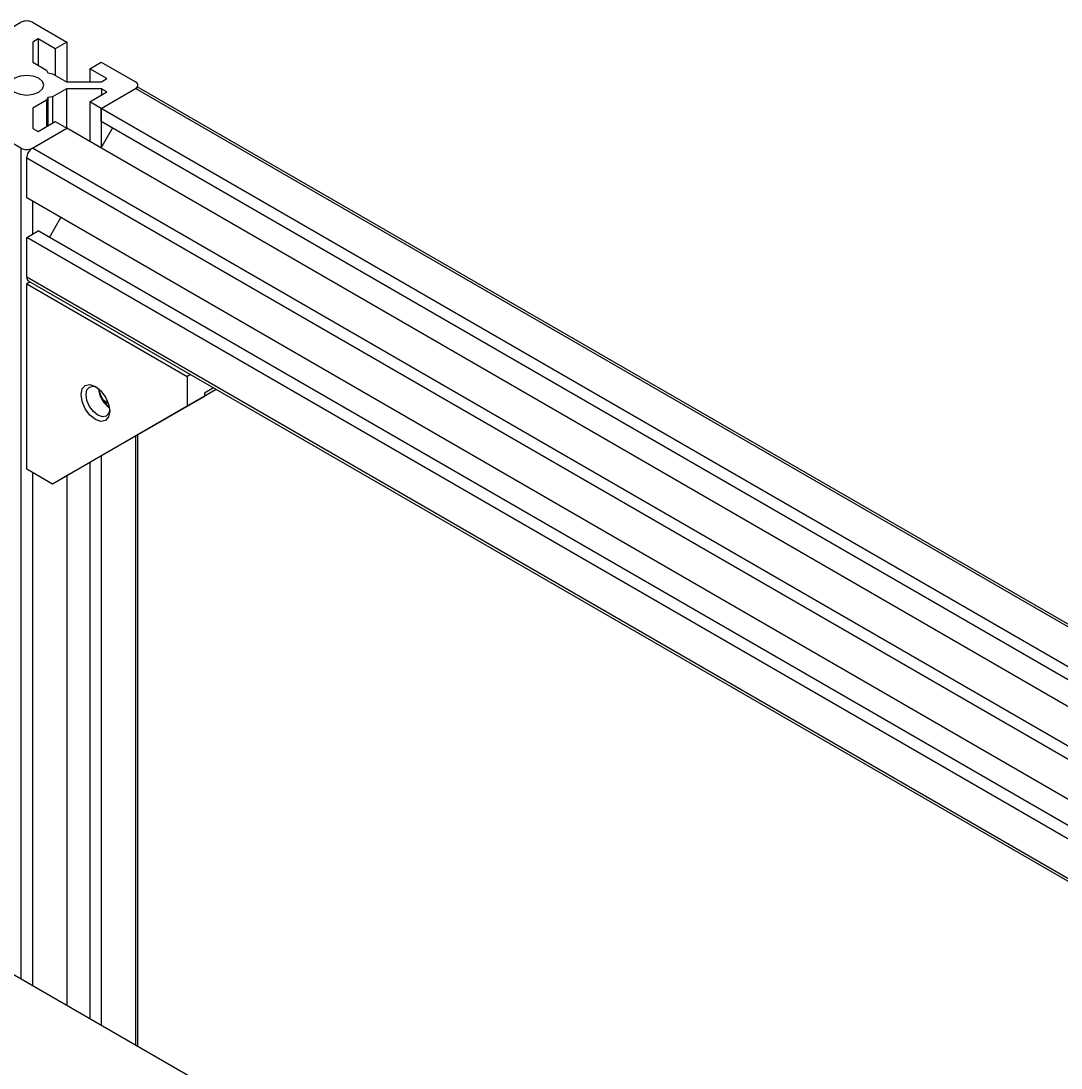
# Model space of a CAD drawing. Header units: millimetres. Extents: x -190 to 12889, y -227 to 3957.
# Drawn here: x 4035.3 to 4163.6, y 2430.4 to 2559.6 of the extents above; entities that cross this region are included whole.
import ezdxf

# ---------------------------------------------------------------- set-up
doc = ezdxf.new("R2010")
doc.units = ezdxf.units.MM
doc.header["$LTSCALE"] = 0.7
doc.layers.get('0').update_dxf_attribs({"color": 255})
doc.layers.add('AM_5', color=10, linetype='Continuous', lineweight=25)

# ---------------------------------------------------------------- blocks, each defined once
blk = doc.blocks.new('X_1')
at = {"color": 5, "linetype": 'Continuous', "lineweight": 25}
for p, q in [((4554.66, 2460.14), (4558.9, 2462.59)), ((4560.31, 2462.59), (4564.56, 2460.14)), ((4561.02, 2460.54), (4560.36, 2460.16)), ((4563.14, 2459.32), (4561.02, 2460.54)), ((4561.02, 2460.54), (4561.02, 2457.28)), ((4560.36, 2460.16), (4560.36, 2457.66)), ((4564.56, 2460.14), (4563.14, 2459.32)), ((4563.14, 2459.32), (4563.14, 2456.05)), ((4564.56, 2460.14), (4564.56, 2455.26)), ((4560.36, 2457.66), (4562.07, 2456.67)), ((4562.07, 2456.67), (4562.22, 2456.34)), ((4567.38, 2456.87), (4568.8, 2457.69)), ((4569.51, 2455.65), (4567.38, 2456.87)), ((4567.38, 2456.87), (4567.38, 2455.26)), ((4568.8, 2457.69), (4573.04, 2455.24)), ((4562.22, 2456.34), (4562.8, 2456.25)), ((4562.8, 2456.25), (4564.51, 2455.26)), ((4568.84, 2455.26), (4569.51, 2455.65)), ((4564.51, 2454.4), (4562.8, 2453.41)), ((4564.51, 2455.26), (4568.84, 2455.26)), ((4568.84, 2454.4), (4564.51, 2454.4)), ((4564.51, 2454.4), (4564.51, 2449.55)), ((4567.38, 2452.79), (4569.51, 2454.01)), ((4568.8, 2451.97), (4573.04, 2454.42)), ((4569.51, 2454.01), (4568.84, 2454.4)), ((4568.84, 2454.4), (4568.84, 2453.63)), ((4855.88, 2291.14), (4573.04, 2454.42)), ((4573.33, 2454.52), (4573.33, 2454.83)), ((4856.24, 2291.27), (4573.54, 2454.47)), ((4562.07, 2452.98), (4560.36, 2452)), ((4562.22, 2453.32), (4562.07, 2452.98)), ((4562.07, 2452.98), (4562.07, 2449.72)), ((4562.8, 2453.41), (4562.22, 2453.32)), ((4562.22, 2453.32), (4562.22, 2449.81)), ((4562.8, 2453.41), (4562.8, 2450.14)), ((4568.8, 2451.97), (4567.38, 2452.79)), ((4567.38, 2452.79), (4567.38, 2447.89)), ((4560.36, 2452), (4560.36, 2449.5)), ((4851.64, 2288.69), (4568.8, 2451.97)), ((4568.8, 2450.34), (4568.8, 2451.97)), ((4568.8, 2451.97), (4568.8, 2447.12)), ((4561.02, 2449.11), (4563.14, 2450.34)), ((4563.14, 2450.34), (4564.56, 2449.52)), ((4851.64, 2287.06), (4568.8, 2450.34)), ((4558.9, 2447.07), (4554.66, 2449.52)), ((4560.31, 2447.07), (4564.56, 2449.52)), ((4560.36, 2449.5), (4561.02, 2449.11)), ((4847.4, 2286.24), (4564.56, 2449.52)), ((4568.78, 2447.09), (4570.19, 2449.53)), ((4558.9, 2447.07), (4558.9, 2344.59)), ((4843.16, 2283.79), (4560.31, 2447.07)), ((4842.45, 2282.57), (4559.61, 2445.85)), ((4559.61, 2440.95), (4559.61, 2445.85)), ((4842.45, 2277.67), (4559.61, 2440.95)), ((4560.31, 2440.54), (4560.31, 2436.46)), ((4562.41, 2436.06), (4563.83, 2438.51)), ((4559.61, 2436.05), (4561.02, 2436.87)), ((4842.45, 2272.77), (4559.61, 2436.05)), ((4559.61, 2431.15), (4559.61, 2436.05)), ((4842.86, 2274.16), (4561.02, 2436.87)), ((4842.45, 2267.87), (4559.61, 2431.15)), ((4559.81, 2430.69), (4842.66, 2267.41)), ((4573.04, 2411.55), (4573.04, 2336.42)), ((4573.33, 2336.25), (4573.33, 2411.72)), ((4568.8, 2409.1), (4568.8, 2338.87)), ((4567.38, 2408.29), (4567.38, 2339.69)), ((4560.31, 2407.06), (4560.31, 2343.77)), ((4564.56, 2406.65), (4564.56, 2341.32))]:
    blk.add_line(p, q, dxfattribs=at)
at = {"color": 7, "linetype": 'Continuous', "lineweight": 25}
for p, q in [((4560.02, 2430.57), (4559.61, 2430.33)), ((4559.61, 2430.33), (4579.4, 2418.9)), ((4559.61, 2407.47), (4559.61, 2430.33)), ((4579.82, 2419.14), (4579.4, 2418.9)), ((4579.4, 2418.9), (4579.4, 2415.23)), ((4583, 2417.31), (4574.81, 2412.57)), ((4583, 2417.31), (4576.93, 2413.8)), ((4582.65, 2417.51), (4581.53, 2416.86)), ((4581.53, 2416.86), (4581.53, 2416.45)), ((4581.53, 2416.45), (4564.91, 2406.86)), ((4569.02, 2416.04), (4569.66, 2415.67)), ((4569.36, 2415.56), (4569.61, 2415.7)), ((4581.53, 2416.45), (4579.4, 2415.23)), ((4579.4, 2415.23), (4562.79, 2405.63)), ((4576.93, 2413.8), (4574.81, 2412.57)), ((4574.81, 2412.57), (4574.81, 2412.57)), ((4562.79, 2405.63), (4559.61, 2407.47)), ((4564.91, 2406.86), (4562.79, 2405.63))]:
    blk.add_line(p, q, dxfattribs=at)
at = {"color": 210, "linetype": 'Continuous', "lineweight": 25}
blk.add_line((4827.23, 2189.68), (4544.22, 2353.06), dxfattribs=at)
at = {"color": 5, "linetype": 'Continuous', "lineweight": 25, "flags": 128}
blk.add_lwpolyline([(4558.12, 2455.69), (4557.67, 2455.29), (4557.51, 2454.83), (4557.67, 2454.37), (4558.12, 2453.97), (4558.8, 2453.71), (4559.61, 2453.62), (4560.41, 2453.71), (4561.09, 2453.97), (4561.55, 2454.37), (4561.71, 2454.83), (4561.55, 2455.29), (4561.09, 2455.69), (4560.41, 2455.95), (4559.61, 2456.04), (4558.8, 2455.95), (4558.12, 2455.69)], dxfattribs=at)
at = {"color": 7, "linetype": 'Continuous', "lineweight": 25, "flags": 128}
for points in [[(4568.09, 2413.6), (4567.41, 2414.14), (4566.84, 2414.92), (4566.46, 2415.8), (4566.32, 2416.66), (4566.46, 2417.36), (4566.84, 2417.8), (4567.41, 2417.91), (4568.09, 2417.68), (4568.77, 2417.13), (4569.34, 2416.36), (4569.72, 2415.48), (4569.86, 2414.62), (4569.72, 2413.91), (4569.34, 2413.47), (4568.77, 2413.36), (4568.09, 2413.6)], [(4568.4, 2414.13), (4567.84, 2414.58), (4567.36, 2415.22), (4567.05, 2415.95), (4566.94, 2416.66), (4567.05, 2417.24), (4567.36, 2417.6), (4567.84, 2417.7), (4568.25, 2417.58)], [(4569.85, 2414.81), (4569.75, 2414.39), (4569.43, 2414.02), (4568.96, 2413.93), (4568.4, 2414.13)]]:
    blk.add_lwpolyline(points, dxfattribs=at)
at = {"color": 5, "linetype": 'Continuous', "lineweight": 25}
for centre, radius, start, end in [((4559.61, 2461.22), 1.54, 62.6097, 117.3903), ((4572.89, 2454.83), 0.437, 290.7834, 69.2166), ((4573.33, 2454.01), 0.503, 65.6929, 125.6176), ((4559.61, 2448.44), 1.54, 242.6097, 297.3903), ((4561.14, 2445.78), 1.54, 122.6055, 177.3945), ((4560.1, 2431.1), 0.493, 173.7012, 234.9867)]:
    blk.add_arc(centre, radius, start, end, dxfattribs=at)
at = {"color": 7, "linetype": 'Continuous', "lineweight": 25}
for centre, radius, start, end in [((4571.66, 2417.7), 3.22, 184.7229, 235.2717), ((4572.46, 2418.16), 4.04, 190.8888, 229.1058)]:
    blk.add_arc(centre, radius, start, end, dxfattribs=at)

msp = doc.modelspace()

# ---------------------------------------------------------------- block references
at = {"layer": 'AM_5'}
msp.add_blockref('X_1', (-523.6263, 96.8232), dxfattribs=at)

doc.saveas('drawing.dxf')
